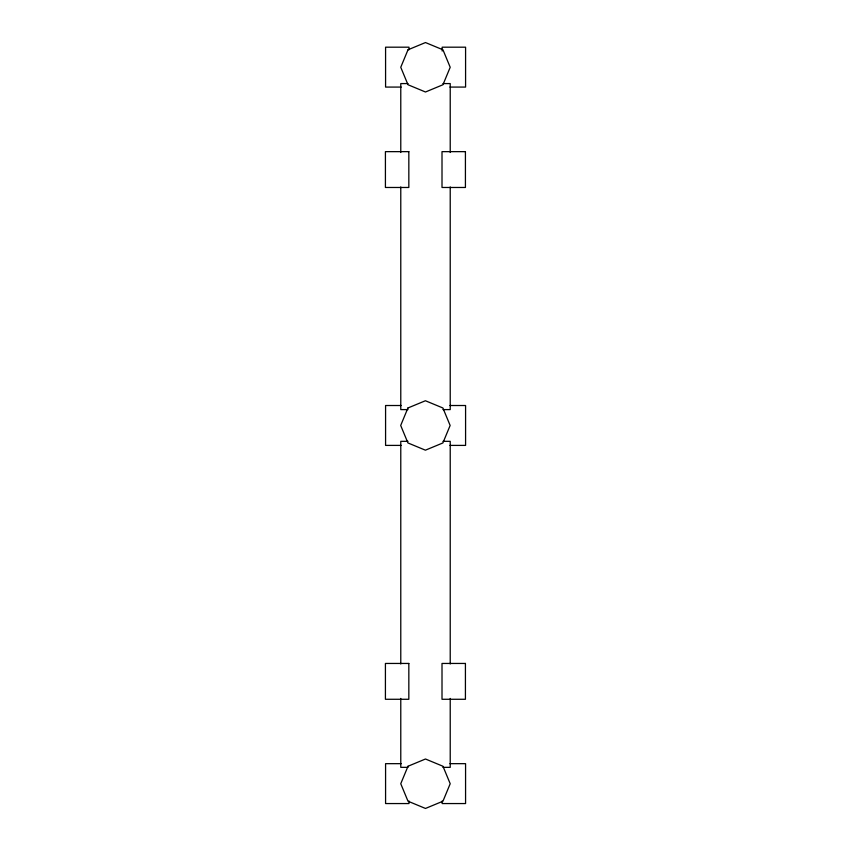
<?xml version="1.0" encoding="UTF-8"?>
<svg xmlns="http://www.w3.org/2000/svg" width="851" height="851" viewBox="0 0 851 851"><rect width="100%" height="100%" fill="white"/><g stroke="black" fill="none" stroke-linecap="round" stroke-linejoin="round"><path stroke-width="1.28" d="M408.023 83.579L400.778 83.579L400.778 152.489M442.977 83.579L450.222 83.579L450.222 152.489M401.193 87.079L385.577 87.079L385.577 47.188L408.991 47.188L408.991 49.762M449.966 87.079L465.582 87.079L465.582 47.188L442.169 47.188L442.169 51.049M401.193 405.512L385.577 405.512L385.577 445.403L401.193 445.403M449.966 405.512L465.582 405.512L465.582 445.403L449.966 445.403M408.023 409.597L400.778 409.597L400.778 186.943M442.977 409.597L450.222 409.597L450.222 186.943M408.023 441.329L400.778 441.329L400.778 663.982M442.977 441.329L450.222 441.329L450.222 663.982M401.183 763.666L385.577 763.666L385.577 803.557L408.991 803.557L408.991 800.982M449.966 763.666L465.571 763.666L465.571 803.557L442.158 803.557L442.158 800.982M408.023 767.347L400.778 767.347L400.778 698.437M442.977 767.347L450.222 767.347L450.222 698.437M408.001 49.794L400.757 67.272L408.001 84.749L425.479 91.993L442.956 84.749L450.2 67.272L442.956 49.794L425.479 42.55L408.001 49.794M407.937 407.98L400.693 425.468L407.937 442.945L425.415 450.179L442.892 442.945L450.136 425.468L442.892 407.98L425.415 400.747L407.937 407.98M408.001 766.251L400.757 783.728L408.001 801.206L425.479 808.45L442.956 801.206L450.2 783.728L442.956 766.251L425.479 759.007L408.001 766.251M408.831 151.648L385.418 151.648L385.418 187.475L408.831 187.475L408.831 151.648M465.423 151.648L442.009 151.648L442.009 187.475L465.423 187.475L465.423 151.648M408.831 663.45L385.418 663.45L385.418 699.277L408.831 699.277L408.831 663.45M465.423 663.45L442.009 663.45L442.009 699.277L465.423 699.277L465.423 663.45"/></g></svg>
